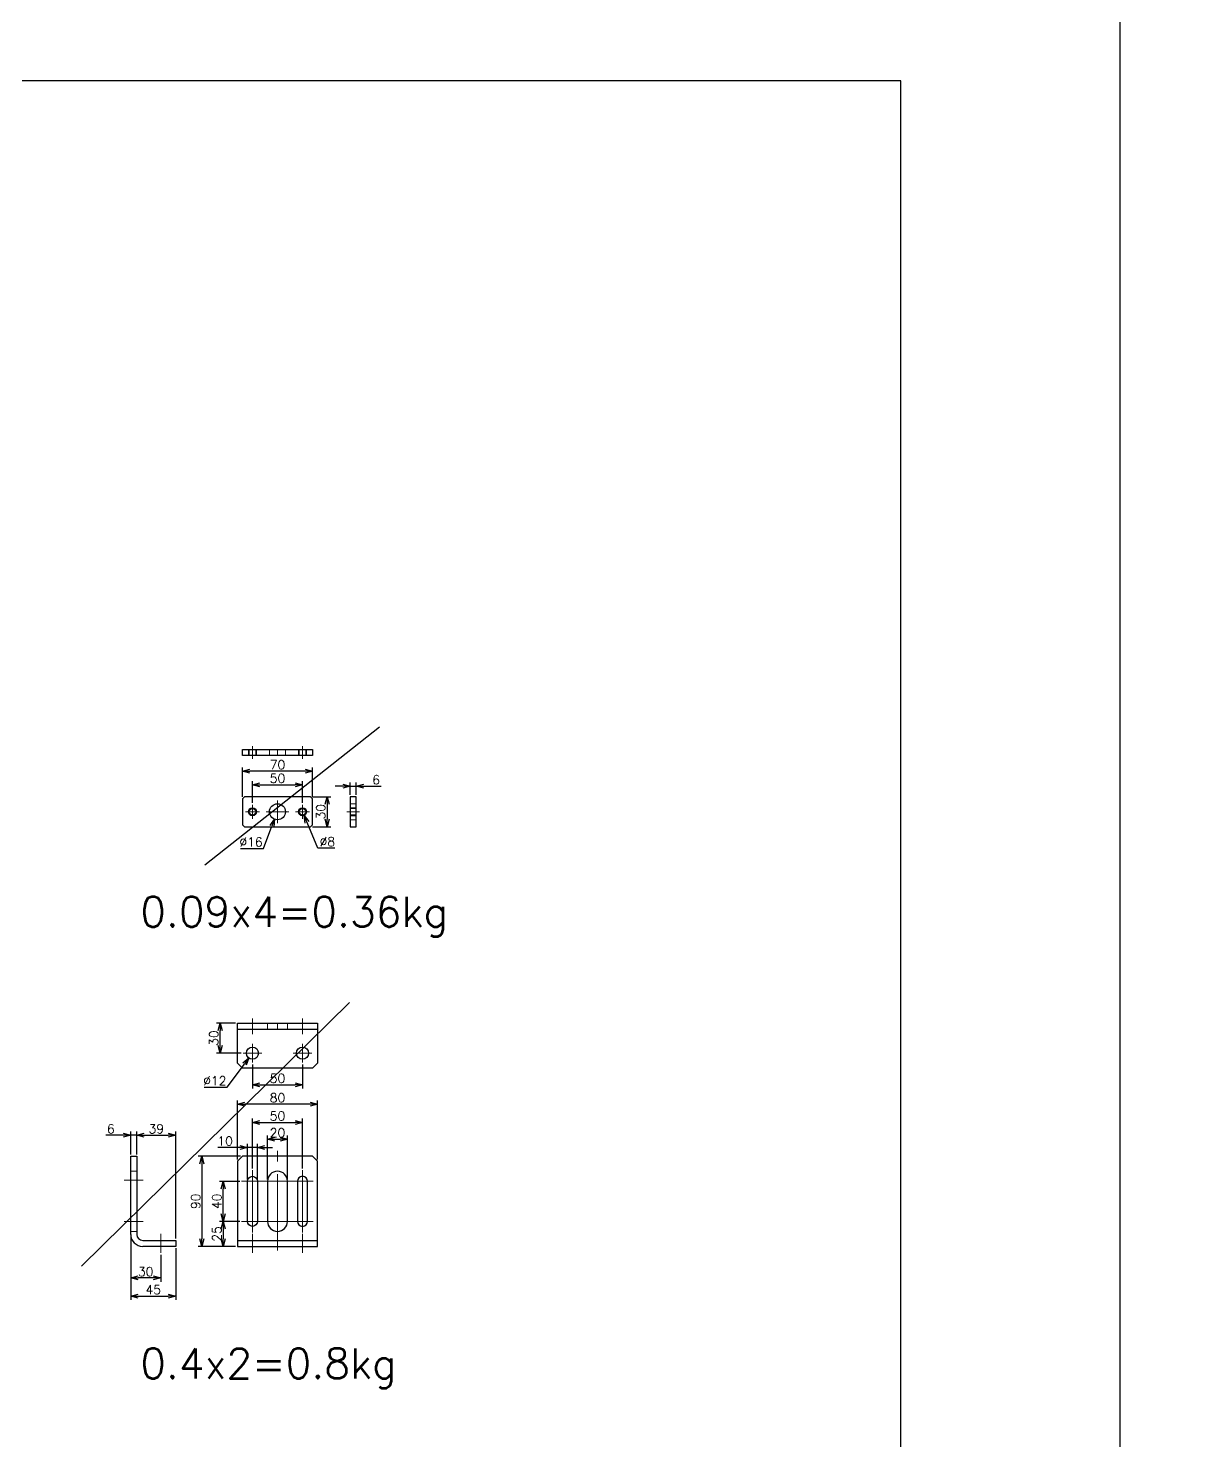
# Model space of a CAD drawing. Header units: millimetres. Extents: x -8731 to 85711, y -14522 to 31379.
# Drawn here: x 31556 to 32704, y 6658 to 8069 of the extents above; entities that cross this region are included whole.
import ezdxf
from ezdxf import colors
from ezdxf.entities.mleader import LeaderData, LeaderLine
from ezdxf.enums import TextEntityAlignment as Align
from ezdxf.math import Vec2, Vec3

# ---------------------------------------------------------------- set-up
doc = ezdxf.new("R2010")
doc.units = ezdxf.units.MM
doc.header["$LTSCALE"] = 4
doc.header["$PDMODE"] = 99
doc.header["$PDSIZE"] = 1
doc.linetypes.add('CENTER2', pattern=[28.575, 19.05, -3.175, 3.175, -3.175])
doc.linetypes.add('HIDDEN', pattern=[9.525, 6.35, -3.175])
for name, color, linetype, lineweight in [('04_HIDDEN', 2, 'HIDDEN', 13), ('05_CENTER', 4, 'CENTER2', 13), ('08_DIM', 3, 'Continuous', 13)]:
    doc.layers.add(name, color=color, linetype=linetype, lineweight=lineweight)
doc.layers.add('10_DRAFT', color=8, linetype='Continuous', lineweight=0, plot=False)
doc.styles.add('KSS_TXT', font='txt.shx', dxfattribs={"bigfont": 'extfont2.shx'})
doc.styles.get("Standard").update_dxf_attribs({"font": 'txt.shx', "bigfont": 'extfont2.shx'})
doc.dimstyles.new('KSS_DIM', dxfattribs={"dimscale": 3, "dimtxt": 3, "dimasz": 2.5, "dimexe": 1.25, "dimexo": 0.625, "dimtad": 1, "dimdsep": 46, "dimtxsty": 'KSS_TXT', "dimblk": 'OPEN30', "dimcen": 0, "dimazin": 2, "dimtfac": 0.75, "dimtmove": 0, "dimatfit": 3, "dimldrblk": 'OPEN30', "dimfxl": 1, "dimtolj": 1, "dimarcsym": 0})
doc.dimstyles.new('KSS_DIM$3', dxfattribs={"dimscale": 3, "dimtxt": 3, "dimasz": 2.5, "dimexe": 1.25, "dimexo": 0.625, "dimtad": 1, "dimtih": 1, "dimtoh": 1, "dimdsep": 46, "dimtxsty": 'KSS_TXT', "dimblk": 'OPEN30', "dimcen": 0, "dimazin": 2, "dimtfac": 0.75, "dimtofl": 0, "dimtmove": 0, "dimatfit": 3, "dimldrblk": 'OPEN30', "dimfxl": 1, "dimtolj": 1, "dimarcsym": 0})

# ---------------------------------------------------------------- blocks, each defined once
blk = doc.blocks.new('A$C7E012652_1_1')
at = {"color": 0}
blk.add_line((-40, 6), (40, 6), dxfattribs=at)
blk.add_lwpolyline([(-40, 0), (40, 0), (40, 85), (35, 90), (-35, 90), (-40, 85)], close=True, dxfattribs=at)
for points in [[(-10, 65), (-10, 25, 1), (10, 25), (10, 65, 1)], [(-20, 65), (-20, 25, -1), (-30, 25), (-30, 65, -1)], [(20, 65), (20, 25, 1), (30, 25), (30, 65, 1)]]:
    blk.add_lwpolyline(points, format="xyb", close=True, dxfattribs=at)
at = {"layer": '05_CENTER'}
for p, q in [((0, -4.1), (0, 95.4)), ((-25, 14), (-25, 76)), ((25, 14), (25, 76)), ((-35.8, 65), (35.8, 65)), ((-35.8, 25), (35.8, 25)), ((-25, -6.6), (-25, 12.5)), ((25, -6.6), (25, 12.5))]:
    blk.add_line(p, q, dxfattribs=at)
blk = doc.blocks.new('_Open30')
at = {"color": 0, "linetype": 'ByBlock', "lineweight": -2}
for p, q in [((-1, 0.27), (0, 0)), ((0, 0), (-1, -0.27)), ((0, 0), (-1, 0))]:
    blk.add_line(p, q, dxfattribs=at)
blk = doc.blocks.new('*D3245')
at = {"layer": '08_DIM', "color": 0, "lineweight": -2, "transparency": 16777216}
for p, q in [((31794.7, 6919), (31794.7, 6962.9)), ((31802.2, 6959.2), (31807.2, 6959.2)), ((31814.7, 6919), (31814.7, 6962.9))]:
    blk.add_line(p, q, dxfattribs=at)
at = {"layer": 'Defpoints', "color": 0, "transparency": 16777216}
for p in [(31814.7, 6959.2), (31794.7, 6917.1), (31814.7, 6917.1)]:
    blk.add_point(p, dxfattribs=at)
at = {"layer": '08_DIM', "color": 0, "lineweight": -2, "transparency": 16777216, "xscale": 7.5, "yscale": 7.5, "zscale": 7.5, "rotation": 180}
blk.add_blockref('_Open30', (31794.7, 6959.2), dxfattribs=at)
at = {"layer": '08_DIM', "color": 0, "lineweight": -2, "transparency": 16777216, "xscale": 7.5, "yscale": 7.5, "zscale": 7.5}
blk.add_blockref('_Open30', (31814.7, 6959.2), dxfattribs=at)
at = {"layer": '08_DIM', "color": 0, "transparency": 16777216, "insert": (31804.7, 6965.6), "char_height": 9, "attachment_point": 5, "style": 'KSS_TXT'}
blk.add_mtext('\\A1;20', dxfattribs=at)
blk = doc.blocks.new('*D3246')
at = {"layer": '08_DIM', "color": 0, "lineweight": -2, "transparency": 16777216}
for p, q in [((31774.7, 6919), (31774.7, 6954.7)), ((31784.7, 6919), (31784.7, 6954.7)), ((31767.2, 6950.9), (31745.1, 6950.9)), ((31784.7, 6950.9), (31774.7, 6950.9)), ((31792.2, 6950.9), (31799.7, 6950.9))]:
    blk.add_line(p, q, dxfattribs=at)
at = {"layer": 'Defpoints', "color": 0, "transparency": 16777216}
for p in [(31774.7, 6950.9), (31774.7, 6917.1), (31784.7, 6917.1)]:
    blk.add_point(p, dxfattribs=at)
at = {"layer": '08_DIM', "color": 0, "lineweight": -2, "transparency": 16777216, "xscale": 7.5, "yscale": 7.5, "zscale": 7.5}
blk.add_blockref('_Open30', (31774.7, 6950.9), dxfattribs=at)
at = {"layer": '08_DIM', "color": 0, "lineweight": -2, "transparency": 16777216, "xscale": 7.5, "yscale": 7.5, "zscale": 7.5, "rotation": 180}
blk.add_blockref('_Open30', (31784.7, 6950.9), dxfattribs=at)
at = {"layer": '08_DIM', "color": 0, "transparency": 16777216, "insert": (31752.4, 6957.3), "char_height": 9, "attachment_point": 5, "style": 'KSS_TXT'}
blk.add_mtext('\\A1;10', dxfattribs=at)
blk = doc.blocks.new('*D3247')
at = {"layer": '08_DIM', "color": 0, "lineweight": -2, "transparency": 16777216}
for p, q in [((31779.7, 6930), (31779.7, 6979.7)), ((31787.2, 6975.9), (31822.2, 6975.9)), ((31829.7, 6930), (31829.7, 6979.7))]:
    blk.add_line(p, q, dxfattribs=at)
at = {"layer": 'Defpoints', "color": 0, "transparency": 16777216}
for p in [(31829.7, 6975.9), (31779.7, 6928.1), (31829.7, 6928.1)]:
    blk.add_point(p, dxfattribs=at)
at = {"layer": '08_DIM', "color": 0, "lineweight": -2, "transparency": 16777216, "xscale": 7.5, "yscale": 7.5, "zscale": 7.5, "rotation": 180}
blk.add_blockref('_Open30', (31779.7, 6975.9), dxfattribs=at)
at = {"layer": '08_DIM', "color": 0, "lineweight": -2, "transparency": 16777216, "xscale": 7.5, "yscale": 7.5, "zscale": 7.5}
blk.add_blockref('_Open30', (31829.7, 6975.9), dxfattribs=at)
at = {"layer": '08_DIM', "color": 0, "transparency": 16777216, "insert": (31804.7, 6982.3), "char_height": 9, "attachment_point": 5, "style": 'KSS_TXT'}
blk.add_mtext('\\A1;50', dxfattribs=at)
blk = doc.blocks.new('*D3248')
at = {"layer": '08_DIM', "color": 0, "lineweight": -2, "transparency": 16777216}
for p, q in [((31764.7, 6939), (31764.7, 6997.9)), ((31844.7, 6939), (31844.7, 6997.9)), ((31837.2, 6994.1), (31772.2, 6994.1))]:
    blk.add_line(p, q, dxfattribs=at)
at = {"layer": 'Defpoints', "color": 0, "transparency": 16777216}
for p in [(31764.7, 6994.1), (31764.7, 6937.1), (31844.7, 6937.1)]:
    blk.add_point(p, dxfattribs=at)
at = {"layer": '08_DIM', "color": 0, "lineweight": -2, "transparency": 16777216, "xscale": 7.5, "yscale": 7.5, "zscale": 7.5, "rotation": 180}
blk.add_blockref('_Open30', (31764.7, 6994.1), dxfattribs=at)
at = {"layer": '08_DIM', "color": 0, "lineweight": -2, "transparency": 16777216, "xscale": 7.5, "yscale": 7.5, "zscale": 7.5}
blk.add_blockref('_Open30', (31844.7, 6994.1), dxfattribs=at)
at = {"layer": '08_DIM', "color": 0, "transparency": 16777216, "insert": (31804.7, 7000.5), "char_height": 9, "attachment_point": 5, "style": 'KSS_TXT'}
blk.add_mtext('\\A1;80', dxfattribs=at)
blk = doc.blocks.new('*D3249')
at = {"layer": '08_DIM', "color": 0, "lineweight": -2, "transparency": 16777216}
for p, q in [((31767, 6877.1), (31746.7, 6877.1)), ((31750.4, 6869.6), (31750.4, 6859.6)), ((31762.8, 6852.1), (31746.7, 6852.1))]:
    blk.add_line(p, q, dxfattribs=at)
at = {"layer": 'Defpoints', "color": 0, "transparency": 16777216}
for p in [(31768.8, 6877.1), (31750.4, 6852.1), (31764.7, 6852.1)]:
    blk.add_point(p, dxfattribs=at)
at = {"layer": '08_DIM', "color": 0, "lineweight": -2, "transparency": 16777216, "xscale": 7.5, "yscale": 7.5, "zscale": 7.5}
for p, rotation in [((31750.4, 6877.1), 90), ((31750.4, 6852.1), 270)]:
    blk.add_blockref('_Open30', p, dxfattribs=dict(at, rotation=rotation))
at = {"layer": '08_DIM', "color": 0, "transparency": 16777216, "insert": (31744.1, 6864.6), "char_height": 9, "attachment_point": 5, "rotation": 90, "style": 'KSS_TXT'}
blk.add_mtext('\\A1;25', dxfattribs=at)
blk = doc.blocks.new('*D3250')
at = {"layer": '08_DIM', "color": 0, "lineweight": -2, "transparency": 16777216}
for p, q in [((31767, 6917.1), (31746.7, 6917.1)), ((31750.4, 6884.6), (31750.4, 6909.6)), ((31767, 6877.1), (31746.7, 6877.1))]:
    blk.add_line(p, q, dxfattribs=at)
at = {"layer": 'Defpoints', "color": 0, "transparency": 16777216}
for p in [(31750.4, 6917.1), (31768.8, 6917.1), (31768.8, 6877.1)]:
    blk.add_point(p, dxfattribs=at)
at = {"layer": '08_DIM', "color": 0, "lineweight": -2, "transparency": 16777216, "xscale": 7.5, "yscale": 7.5, "zscale": 7.5}
for p, rotation in [((31750.4, 6917.1), 90), ((31750.4, 6877.1), 270)]:
    blk.add_blockref('_Open30', p, dxfattribs=dict(at, rotation=rotation))
at = {"layer": '08_DIM', "color": 0, "transparency": 16777216, "insert": (31744.1, 6897.1), "char_height": 9, "attachment_point": 5, "rotation": 90, "style": 'KSS_TXT'}
blk.add_mtext('\\A1;40', dxfattribs=at)
blk = doc.blocks.new('A$C642643B6_1_1')
at = {"color": 0}
for p, q in [((-30, 12), (-30, 90)), ((-30, 90), (-24, 90)), ((-24, 90), (-24, 12)), ((-18, 6), (15, 6)), ((15, 0), (-18, 0)), ((15, 6), (15, 0))]:
    blk.add_line(p, q, dxfattribs=at)
for radius in [12, 6]:
    blk.add_arc((-18, 12), radius, 180, 270, dxfattribs=at)
at = {"layer": '04_HIDDEN'}
for p, q in [((-24, 75), (-30, 75)), ((-24, 15), (-30, 15))]:
    blk.add_line(p, q, dxfattribs=at)
at = {"layer": '05_CENTER'}
for p, q in [((-17.4, 66), (-36.5, 66)), ((-17.4, 25), (-36.5, 25)), ((0, -6.6), (0, 12.5))]:
    blk.add_line(p, q, dxfattribs=at)
blk = doc.blocks.new('*D3251')
at = {"layer": '08_DIM', "color": 0, "lineweight": -2, "transparency": 16777216}
for p, q in [((31650.6, 6963.2), (31633.3, 6963.2)), ((31658.1, 6944), (31658.1, 6966.9)), ((31664.1, 6963.2), (31658.1, 6963.2)), ((31664.1, 6944), (31664.1, 6966.9)), ((31671.6, 6963.2), (31679.1, 6963.2))]:
    blk.add_line(p, q, dxfattribs=at)
at = {"layer": 'Defpoints', "color": 0, "transparency": 16777216}
for p in [(31658.1, 6963.2), (31658.1, 6942.1), (31664.1, 6942.1)]:
    blk.add_point(p, dxfattribs=at)
at = {"layer": '08_DIM', "color": 0, "lineweight": -2, "transparency": 16777216, "xscale": 7.5, "yscale": 7.5, "zscale": 7.5}
blk.add_blockref('_Open30', (31658.1, 6963.2), dxfattribs=at)
at = {"layer": '08_DIM', "color": 0, "lineweight": -2, "transparency": 16777216, "xscale": 7.5, "yscale": 7.5, "zscale": 7.5, "rotation": 180}
blk.add_blockref('_Open30', (31664.1, 6963.2), dxfattribs=at)
at = {"layer": '08_DIM', "color": 0, "transparency": 16777216, "insert": (31638.2, 6969.5), "char_height": 9, "attachment_point": 5, "style": 'KSS_TXT'}
blk.add_mtext('\\A1;6', dxfattribs=at)
blk = doc.blocks.new('*D3252')
at = {"layer": '08_DIM', "color": 0, "lineweight": -2, "transparency": 16777216}
for p, q in [((31664.1, 6944), (31664.1, 6966.9)), ((31671.6, 6963.2), (31695.6, 6963.2)), ((31703.1, 6860), (31703.1, 6966.9))]:
    blk.add_line(p, q, dxfattribs=at)
at = {"layer": 'Defpoints', "color": 0, "transparency": 16777216}
for p in [(31703.1, 6963.2), (31664.1, 6942.1), (31703.1, 6858.1)]:
    blk.add_point(p, dxfattribs=at)
at = {"layer": '08_DIM', "color": 0, "lineweight": -2, "transparency": 16777216, "xscale": 7.5, "yscale": 7.5, "zscale": 7.5, "rotation": 180}
blk.add_blockref('_Open30', (31664.1, 6963.2), dxfattribs=at)
at = {"layer": '08_DIM', "color": 0, "lineweight": -2, "transparency": 16777216, "xscale": 7.5, "yscale": 7.5, "zscale": 7.5}
blk.add_blockref('_Open30', (31703.1, 6963.2), dxfattribs=at)
at = {"layer": '08_DIM', "color": 0, "transparency": 16777216, "insert": (31683.6, 6969.5), "char_height": 9, "attachment_point": 5, "style": 'KSS_TXT'}
blk.add_mtext('\\A1;39', dxfattribs=at)
blk = doc.blocks.new('*D3253')
at = {"layer": '08_DIM', "color": 0, "lineweight": -2, "transparency": 16777216}
for p, q in [((31658.1, 6862.3), (31658.1, 6816.8)), ((31688.1, 6843.7), (31688.1, 6816.8)), ((31680.6, 6820.6), (31665.6, 6820.6))]:
    blk.add_line(p, q, dxfattribs=at)
at = {"layer": 'Defpoints', "color": 0, "transparency": 16777216}
for p in [(31658.1, 6864.1), (31688.1, 6845.6), (31658.1, 6820.6)]:
    blk.add_point(p, dxfattribs=at)
at = {"layer": '08_DIM', "color": 0, "lineweight": -2, "transparency": 16777216, "xscale": 7.5, "yscale": 7.5, "zscale": 7.5, "rotation": 180}
blk.add_blockref('_Open30', (31658.1, 6820.6), dxfattribs=at)
at = {"layer": '08_DIM', "color": 0, "lineweight": -2, "transparency": 16777216, "xscale": 7.5, "yscale": 7.5, "zscale": 7.5}
blk.add_blockref('_Open30', (31688.1, 6820.6), dxfattribs=at)
at = {"layer": '08_DIM', "color": 0, "transparency": 16777216, "insert": (31673.1, 6826.9), "char_height": 9, "attachment_point": 5, "style": 'KSS_TXT'}
blk.add_mtext('\\A1;30', dxfattribs=at)
blk = doc.blocks.new('*D3254')
at = {"layer": '08_DIM', "color": 0, "lineweight": -2, "transparency": 16777216}
for p, q in [((31658.1, 6862.3), (31658.1, 6798.7)), ((31703.1, 6850.3), (31703.1, 6798.7)), ((31665.6, 6802.5), (31695.6, 6802.5))]:
    blk.add_line(p, q, dxfattribs=at)
at = {"layer": 'Defpoints', "color": 0, "transparency": 16777216}
for p in [(31658.1, 6864.1), (31703.1, 6852.1), (31703.1, 6802.5)]:
    blk.add_point(p, dxfattribs=at)
at = {"layer": '08_DIM', "color": 0, "lineweight": -2, "transparency": 16777216, "xscale": 7.5, "yscale": 7.5, "zscale": 7.5, "rotation": 180}
blk.add_blockref('_Open30', (31658.1, 6802.5), dxfattribs=at)
at = {"layer": '08_DIM', "color": 0, "lineweight": -2, "transparency": 16777216, "xscale": 7.5, "yscale": 7.5, "zscale": 7.5}
blk.add_blockref('_Open30', (31703.1, 6802.5), dxfattribs=at)
at = {"layer": '08_DIM', "color": 0, "transparency": 16777216, "insert": (31680.6, 6808.9), "char_height": 9, "attachment_point": 5, "style": 'KSS_TXT'}
blk.add_mtext('\\A1;45', dxfattribs=at)
blk = doc.blocks.new('*D3255')
at = {"layer": '08_DIM', "color": 0, "lineweight": -2, "transparency": 16777216}
for p, q in [((31779.7, 7033.9), (31779.7, 7009.8)), ((31829.7, 7033.9), (31829.7, 7009.8)), ((31787.2, 7013.5), (31822.2, 7013.5))]:
    blk.add_line(p, q, dxfattribs=at)
at = {"layer": 'Defpoints', "color": 0, "transparency": 16777216}
for p in [(31779.7, 7035.7), (31829.7, 7035.7), (31829.7, 7013.5)]:
    blk.add_point(p, dxfattribs=at)
at = {"layer": '08_DIM', "color": 0, "lineweight": -2, "transparency": 16777216, "xscale": 7.5, "yscale": 7.5, "zscale": 7.5, "rotation": 180}
blk.add_blockref('_Open30', (31779.7, 7013.5), dxfattribs=at)
at = {"layer": '08_DIM', "color": 0, "lineweight": -2, "transparency": 16777216, "xscale": 7.5, "yscale": 7.5, "zscale": 7.5}
blk.add_blockref('_Open30', (31829.7, 7013.5), dxfattribs=at)
at = {"layer": '08_DIM', "color": 0, "transparency": 16777216, "insert": (31804.7, 7019.9), "char_height": 9, "attachment_point": 5, "style": 'KSS_TXT'}
blk.add_mtext('\\A1;50', dxfattribs=at)
blk = doc.blocks.new('*D3256')
at = {"layer": '08_DIM', "color": 0, "lineweight": -2, "transparency": 16777216}
for p, q in [((31762.8, 7075.1), (31743.7, 7075.1)), ((31747.4, 7052.6), (31747.4, 7067.6)), ((31768.5, 7045.1), (31743.7, 7045.1))]:
    blk.add_line(p, q, dxfattribs=at)
at = {"layer": 'Defpoints', "color": 0, "transparency": 16777216}
for p in [(31747.4, 7075.1), (31764.7, 7075.1), (31770.3, 7045.1)]:
    blk.add_point(p, dxfattribs=at)
at = {"layer": '08_DIM', "color": 0, "lineweight": -2, "transparency": 16777216, "xscale": 7.5, "yscale": 7.5, "zscale": 7.5}
for p, rotation in [((31747.4, 7075.1), 90), ((31747.4, 7045.1), 270)]:
    blk.add_blockref('_Open30', p, dxfattribs=dict(at, rotation=rotation))
at = {"layer": '08_DIM', "color": 0, "transparency": 16777216, "insert": (31741.1, 7060.1), "char_height": 9, "attachment_point": 5, "rotation": 90, "style": 'KSS_TXT'}
blk.add_mtext('\\A1;30', dxfattribs=at)
blk = doc.blocks.new('*D3257')
at = {"layer": '08_DIM', "color": 0, "lineweight": -2, "transparency": 16777216}
for p, q in [((31754.5, 7011.1), (31771.6, 7034.2)), ((31731.6, 7011.1), (31754.5, 7011.1))]:
    blk.add_line(p, q, dxfattribs=at)
at = {"layer": 'Defpoints', "color": 0, "transparency": 16777216}
for p in [(31776.1, 7040.3), (31783.3, 7049.9)]:
    blk.add_point(p, dxfattribs=at)
at = {"layer": '08_DIM', "color": 0, "lineweight": -2, "transparency": 16777216, "xscale": 7.5, "yscale": 7.5, "zscale": 7.5, "rotation": 53.43923771678888}
blk.add_blockref('_Open30', (31776.1, 7040.3), dxfattribs=at)
at = {"layer": '08_DIM', "color": 0, "transparency": 16777216, "insert": (31742.1, 7017.5), "char_height": 9, "attachment_point": 5, "style": 'KSS_TXT'}
blk.add_mtext('\\A1;%%C12', dxfattribs=at)
blk = doc.blocks.new('A$C0F186644_1_1')
at = {"color": 0}
blk.add_line((-40, -6), (40, -6), dxfattribs=at)
blk.add_lwpolyline([(-40, 0), (40, 0), (40, -40), (35, -45), (-35, -45), (-40, -40)], close=True, dxfattribs=at)
for centre in [(-25, -30), (25, -30)]:
    blk.add_circle(centre, 6, dxfattribs=at)
at = {"layer": '04_HIDDEN'}
for p, q in [((-10, 0), (-10, -6)), ((10, 0), (10, -6))]:
    blk.add_line(p, q, dxfattribs=at)
at = {"layer": '05_CENTER'}
for p, q in [((-25, 4.7), (-25, -10.9)), ((25, 4.7), (25, -10.9)), ((-25, -39.3), (-25, -20.7)), ((25, -39.3), (25, -20.7)), ((-34.3, -30), (-15.7, -30)), ((34.3, -30), (15.7, -30))]:
    blk.add_line(p, q, dxfattribs=at)
at = {"layer": '10_DRAFT'}
blk.add_line((0, 0), (0, -6), dxfattribs=at)
blk = doc.blocks.new('M8Tz_2_1')
at = {"color": 0}
for radius in [4, 3.25]:
    blk.add_circle((0, 0), radius, dxfattribs=at)
at = {"layer": '05_CENTER'}
for p, q in [((6.9, 0), (-6.9, 0)), ((0, -6.9), (0, 6.9))]:
    blk.add_line(p, q, dxfattribs=at)
blk = doc.blocks.new('A$C1CD4518B_1_1')
at = {"color": 0}
blk.add_lwpolyline([(-13, -35), (13, -35), (15, -33), (15, 33), (13, 35), (-13, 35), (-15, 33), (-15, -33)], close=True, dxfattribs=at)
blk.add_circle((0, 0), 8, dxfattribs=at)
at = {"layer": '05_CENTER'}
for p, q in [((11.3, 0), (-11.3, 0)), ((0, -11.3), (0, 11.3))]:
    blk.add_line(p, q, dxfattribs=at)
for p in [(0, 25), (0, -25)]:
    blk.add_blockref('M8Tz_2_1', p)
blk = doc.blocks.new('A$C5FE9605B_1_1')
at = {"color": 0}
blk.add_lwpolyline([(-15, 0), (15, 0), (15, 6), (-15, 6)], close=True, dxfattribs=at)
at = {"layer": '04_HIDDEN', "color": 9}
for p, q in [((-8, 0), (-8, 6)), ((8, 0), (8, 6))]:
    blk.add_line(p, q, dxfattribs=at)
at = {"layer": '04_HIDDEN'}
for p, q in [((-4, 0), (-4, 6)), ((-3.3, 0), (-3.3, 6)), ((3.2, 0), (3.2, 6)), ((4, 0), (4, 6))]:
    blk.add_line(p, q, dxfattribs=at)
at = {"layer": '05_CENTER'}
blk.add_line((0, -3.4), (0, 9.4), dxfattribs=at)
blk = doc.blocks.new('*D3538')
at = {"layer": '08_DIM', "color": 0, "lineweight": -2, "transparency": 16777216}
for p, q in [((31779.7, 7295), (31779.7, 7316.9)), ((31787.2, 7313.2), (31822.2, 7313.2)), ((31829.7, 7295), (31829.7, 7316.9))]:
    blk.add_line(p, q, dxfattribs=at)
at = {"layer": 'Defpoints', "color": 0, "transparency": 16777216}
for p in [(31829.7, 7313.2), (31779.7, 7293.1), (31829.7, 7293.1)]:
    blk.add_point(p, dxfattribs=at)
at = {"layer": '08_DIM', "color": 0, "lineweight": -2, "transparency": 16777216, "xscale": 7.5, "yscale": 7.5, "zscale": 7.5, "rotation": 180}
blk.add_blockref('_Open30', (31779.7, 7313.2), dxfattribs=at)
at = {"layer": '08_DIM', "color": 0, "lineweight": -2, "transparency": 16777216, "xscale": 7.5, "yscale": 7.5, "zscale": 7.5}
blk.add_blockref('_Open30', (31829.7, 7313.2), dxfattribs=at)
at = {"layer": '08_DIM', "color": 0, "transparency": 16777216, "insert": (31804.7, 7319.6), "char_height": 9, "attachment_point": 5, "style": 'KSS_TXT'}
blk.add_mtext('\\A1;50', dxfattribs=at)
blk = doc.blocks.new('*D3539')
at = {"layer": '08_DIM', "color": 0, "lineweight": -2, "transparency": 16777216}
for p, q in [((31769.7, 7301.1), (31769.7, 7330.5)), ((31832.2, 7326.8), (31777.2, 7326.8)), ((31839.7, 7301.1), (31839.7, 7330.5))]:
    blk.add_line(p, q, dxfattribs=at)
at = {"layer": 'Defpoints', "color": 0, "transparency": 16777216}
for p in [(31769.7, 7326.8), (31769.7, 7299.2), (31839.7, 7299.2)]:
    blk.add_point(p, dxfattribs=at)
at = {"layer": '08_DIM', "color": 0, "lineweight": -2, "transparency": 16777216, "xscale": 7.5, "yscale": 7.5, "zscale": 7.5, "rotation": 180}
blk.add_blockref('_Open30', (31769.7, 7326.8), dxfattribs=at)
at = {"layer": '08_DIM', "color": 0, "lineweight": -2, "transparency": 16777216, "xscale": 7.5, "yscale": 7.5, "zscale": 7.5}
blk.add_blockref('_Open30', (31839.7, 7326.8), dxfattribs=at)
at = {"layer": '08_DIM', "color": 0, "transparency": 16777216, "insert": (31804.7, 7333.1), "char_height": 9, "attachment_point": 5, "style": 'KSS_TXT'}
blk.add_mtext('\\A1;70', dxfattribs=at)
blk = doc.blocks.new('*D3540')
at = {"layer": '08_DIM', "color": 0, "lineweight": -2, "transparency": 16777216}
for p, q in [((31839.6, 7301.2), (31858, 7301.2)), ((31854.2, 7293.7), (31854.2, 7278.7)), ((31839.6, 7271.2), (31858, 7271.2))]:
    blk.add_line(p, q, dxfattribs=at)
at = {"layer": 'Defpoints', "color": 0, "transparency": 16777216}
for p in [(31837.7, 7301.2), (31837.7, 7271.2), (31854.2, 7271.2)]:
    blk.add_point(p, dxfattribs=at)
at = {"layer": '08_DIM', "color": 0, "lineweight": -2, "transparency": 16777216, "xscale": 7.5, "yscale": 7.5, "zscale": 7.5}
for p, rotation in [((31854.2, 7301.2), 90), ((31854.2, 7271.2), 270)]:
    blk.add_blockref('_Open30', p, dxfattribs=dict(at, rotation=rotation))
at = {"layer": '08_DIM', "color": 0, "transparency": 16777216, "insert": (31847.9, 7286.2), "char_height": 9, "attachment_point": 5, "rotation": 90, "style": 'KSS_TXT'}
blk.add_mtext('\\A1;30', dxfattribs=at)
blk = doc.blocks.new('*D3541')
at = {"layer": '08_DIM', "color": 0, "lineweight": -2, "transparency": 16777216}
for p, q in [((31869.8, 7311.7), (31862.3, 7311.7)), ((31877.3, 7303.1), (31877.3, 7315.5)), ((31877.3, 7311.7), (31883.3, 7311.7)), ((31883.3, 7303.1), (31883.3, 7315.5)), ((31890.8, 7311.7), (31908.1, 7311.7))]:
    blk.add_line(p, q, dxfattribs=at)
at = {"layer": 'Defpoints', "color": 0, "transparency": 16777216}
for p in [(31883.3, 7311.7), (31877.3, 7301.2), (31883.3, 7301.2)]:
    blk.add_point(p, dxfattribs=at)
at = {"layer": '08_DIM', "color": 0, "lineweight": -2, "transparency": 16777216, "xscale": 7.5, "yscale": 7.5, "zscale": 7.5}
blk.add_blockref('_Open30', (31877.3, 7311.7), dxfattribs=at)
at = {"layer": '08_DIM', "color": 0, "lineweight": -2, "transparency": 16777216, "xscale": 7.5, "yscale": 7.5, "zscale": 7.5, "rotation": 180}
blk.add_blockref('_Open30', (31883.3, 7311.7), dxfattribs=at)
at = {"layer": '08_DIM', "color": 0, "transparency": 16777216, "insert": (31903.2, 7318.1), "char_height": 9, "attachment_point": 5, "style": 'KSS_TXT'}
blk.add_mtext('\\A1;6', dxfattribs=at)
blk = doc.blocks.new('*D3542')
at = {"layer": '08_DIM', "color": 0, "lineweight": -2, "transparency": 16777216}
for p, q in [((31790.6, 7249.6), (31799.1, 7271.7)), ((31767.7, 7249.6), (31790.6, 7249.6))]:
    blk.add_line(p, q, dxfattribs=at)
at = {"layer": 'Defpoints', "color": 0, "transparency": 16777216}
for p in [(31807.6, 7293.6), (31801.8, 7278.7)]:
    blk.add_point(p, dxfattribs=at)
at = {"layer": '08_DIM', "color": 0, "lineweight": -2, "transparency": 16777216, "xscale": 7.5, "yscale": 7.5, "zscale": 7.5, "rotation": 68.9233118577058}
blk.add_blockref('_Open30', (31801.8, 7278.7), dxfattribs=at)
at = {"layer": '08_DIM', "color": 0, "transparency": 16777216, "insert": (31778.2, 7256), "char_height": 9, "attachment_point": 5, "style": 'KSS_TXT'}
blk.add_mtext('\\A1;%%C16', dxfattribs=at)
blk = doc.blocks.new('*D3543')
at = {"layer": '08_DIM', "color": 0, "lineweight": -2, "transparency": 16777216}
for p, q in [((31845.1, 7249.9), (31834.2, 7275.6)), ((31862, 7249.9), (31845.1, 7249.9))]:
    blk.add_line(p, q, dxfattribs=at)
at = {"layer": 'Defpoints', "color": 0, "transparency": 16777216}
for p in [(31828.1, 7289.9), (31831.2, 7282.5)]:
    blk.add_point(p, dxfattribs=at)
at = {"layer": '08_DIM', "color": 0, "lineweight": -2, "transparency": 16777216, "xscale": 7.5, "yscale": 7.5, "zscale": 7.5, "rotation": 112.9875064968459}
blk.add_blockref('_Open30', (31831.2, 7282.5), dxfattribs=at)
at = {"layer": '08_DIM', "color": 0, "transparency": 16777216, "insert": (31854.5, 7256.3), "char_height": 9, "attachment_point": 5, "style": 'KSS_TXT'}
blk.add_mtext('\\A1;%%C8', dxfattribs=at)
blk = doc.blocks.new('*D3545')
at = {"layer": '08_DIM', "color": 0, "lineweight": -2, "transparency": 16777216}
for p, q in [((31767.8, 6942.1), (31725.5, 6942.1)), ((31729.2, 6934.6), (31729.2, 6859.6)), ((31762.8, 6852.1), (31725.5, 6852.1))]:
    blk.add_line(p, q, dxfattribs=at)
at = {"layer": 'Defpoints', "color": 0, "transparency": 16777216}
for p in [(31769.7, 6942.1), (31729.2, 6852.1), (31764.7, 6852.1)]:
    blk.add_point(p, dxfattribs=at)
at = {"layer": '08_DIM', "color": 0, "lineweight": -2, "transparency": 16777216, "xscale": 7.5, "yscale": 7.5, "zscale": 7.5}
for p, rotation in [((31729.2, 6942.1), 90), ((31729.2, 6852.1), 270)]:
    blk.add_blockref('_Open30', p, dxfattribs=dict(at, rotation=rotation))
at = {"layer": '08_DIM', "color": 0, "transparency": 16777216, "insert": (31722.9, 6897.1), "char_height": 9, "attachment_point": 5, "rotation": 90, "style": 'KSS_TXT'}
blk.add_mtext('\\A1;90', dxfattribs=at)
blk = doc.blocks.new('A$C338A46E4_1_1')
at = {"color": 0}
blk.add_lwpolyline([(0, -35), (-6, -35), (-6, 35), (0, 35)], close=True, dxfattribs=at)
at = {"layer": '04_HIDDEN'}
for p, q in [((0, 29), (-6, 29)), ((0, 28.2), (-6, 28.2)), ((0, 21.7), (-6, 21.7)), ((0, 21), (-6, 21)), ((0, 8), (-6, 8)), ((0, -8), (-6, -8)), ((0, -21), (-6, -21)), ((0, -21.7), (-6, -21.7)), ((0, -28.2), (-6, -28.2)), ((0, -29), (-6, -29))]:
    blk.add_line(p, q, dxfattribs=at)
at = {"layer": '05_CENTER'}
for p, q in [((3.4, 25), (-9.4, 25)), ((3.4, -25), (-9.4, -25))]:
    blk.add_line(p, q, dxfattribs=at)
at = {"layer": '10_DRAFT'}
blk.add_line((0, 0), (-6, 0), dxfattribs=at)
blk = doc.blocks.new('AM_BALLOON1')
at = {"transparency": 16777216}
blk.add_circle((0, 0), 5, dxfattribs=at)
blk.add_attdef('B_NUMBER', text='', height=3, dxfattribs=at).set_placement((0, 0), align=Align.MIDDLE_CENTER)
blk = doc.blocks.new('_OPEN')
at = {"color": 0, "linetype": 'ByBlock'}
for p, q in [((-1, 0.167), (0, 0)), ((0, 0), (-1, -0.167)), ((0, 0), (-1, 0))]:
    blk.add_line(p, q, dxfattribs=at)

msp = doc.modelspace()

# ---------------------------------------------------------------- linework, layer by layer
at = {"color": 3}
for p, q in [((31906.70776, 7370.81598), (31731.99892, 7232.9401)), ((31876.77922, 7095.71066), (31608.7856, 6832.37753))]:
    msp.add_line(p, q, dxfattribs=at)
for points in [[(28447.7623, 10538.77445), (32646.18663, 10538.77445), (32646.18663, 4108.53869), (28447.7623, 4108.53869)], [(28626.17252, 4843.1413), (32427.30026, 4843.1413), (32427.30026, 8016.25761), (28626.17252, 8016.25761)]]:
    msp.add_lwpolyline(points, close=True)

# ---------------------------------------------------------------- block references
at = {"rotation": 270}
for name, p in [('A$C338A46E4_1_1', (31804.67998, 7342.30805)), ('A$C1CD4518B_1_1', (31804.67998, 7286.18063)), ('A$C5FE9605B_1_1', (31877.30134, 7286.18063))]:
    msp.add_blockref(name, p, dxfattribs=at)
for name, p in [('A$C0F186644_1_1', (31804.67998, 7075.07162)), ('A$C642643B6_1_1', (31688.08807, 6852.14062)), ('A$C7E012652_1_1', (31804.67998, 6852.14062))]:
    msp.add_blockref(name, p)

# ---------------------------------------------------------------- texts
at = {"layer": '08_DIM', "color": 6, "style": 'KSS_TXT'}
for s, p in [('0.09x4=0.36kg', (31667.54778, 7171.34549)), ('0.4x2=0.8kg', (31667.54778, 6720.30799))]:
    msp.add_text(s, height=30, dxfattribs=at).set_placement(p)

# ---------------------------------------------------------------- dimensions: what is measured, and where the dimension line sits
at = {"layer": '08_DIM'}
for base, p1, p2, picture, middle in [((31769.67998, 7326.75532), (31839.67998, 7299.18063), (31769.67998, 7299.18063), '*D3539', (31804.67998, 7333.13032)), ((31829.67998, 7313.17602), (31779.67998, 7293.10394), (31829.67998, 7293.10394), '*D3538', (31804.67998, 7319.55727)), ((31883.30134, 7311.72682), (31877.30134, 7301.18063), (31883.30134, 7301.18063), '*D3541', (31903.17634, 7318.10182)), ((31829.67998, 7013.54851), (31779.67998, 7035.73057), (31829.67998, 7035.73057), '*D3255', (31804.67998, 7019.92976)), ((31764.67998, 6994.12636), (31844.67998, 6937.14062), (31764.67998, 6937.14062), '*D3248', (31804.67998, 7000.50136)), ((31829.67998, 6975.90213), (31779.67998, 6928.14062), (31829.67998, 6928.14062), '*D3247', (31804.67998, 6982.28338)), ((31658.08807, 6963.15969), (31664.08807, 6942.14062), (31658.08807, 6942.14062), '*D3251', (31638.21307, 6969.53469)), ((31703.08807, 6963.15969), (31664.08807, 6942.14062), (31703.08807, 6858.14062), '*D3252', (31683.58807, 6969.53469)), ((31814.67998, 6959.19663), (31794.67998, 6917.14062), (31814.67998, 6917.14062), '*D3245', (31804.67998, 6965.57163)), ((31774.67998, 6950.91408), (31784.67998, 6917.14062), (31774.67998, 6917.14062), '*D3246', (31752.36748, 6957.28908)), ((31658.08807, 6820.57321), (31688.08807, 6845.55099), (31658.08807, 6864.14062), '*D3253', (31673.08807, 6826.94821)), ((31703.08807, 6802.47801), (31658.08807, 6864.14062), (31703.08807, 6852.14062), '*D3254', (31680.58807, 6808.85926))]:
    dim = msp.add_linear_dim(base=base, p1=p1, p2=p2, dimstyle='KSS_DIM', override={"dimscale": 3}, dxfattribs=at)
    dim.commit()
    dim.dimension.update_dxf_attribs({"geometry": picture, "text_midpoint": middle})
for p1, p2, picture, middle in [((31807.55692, 7293.64543), (31801.80305, 7278.71584), '*D3542', (31778.19768, 7249.57635)), ((31828.11786, 7289.86299), (31831.24211, 7282.49827), '*D3543', (31854.45333, 7249.8824)), ((31783.25403, 7049.89097), (31776.10593, 7040.25226), '*D3257', (31742.09664, 7011.07995))]:
    dim = msp.add_diameter_dim_2p(p1=p1, p2=p2, dimstyle='KSS_DIM$3', override={"dimscale": 3, "dimpost": '%%C<>'}, dxfattribs=at)
    dim.commit()
    dim.dimension.update_dxf_attribs({"geometry": picture, "text_midpoint": middle, "dimtype": 163})
for base, p1, p2, picture, middle in [((31854.23513, 7271.18063), (31837.67998, 7301.18063), (31837.67998, 7271.18063), '*D3540', (31847.86013, 7286.18063)), ((31747.44172, 7075.07162), (31770.33893, 7045.07162), (31764.67998, 7075.07162), '*D3256', (31741.06672, 7060.07162)), ((31729.22701, 6852.14062), (31769.67998, 6942.14062), (31764.67998, 6852.14062), '*D3545', (31722.85201, 6897.14062)), ((31750.43215, 6917.14062), (31768.83722, 6877.14062), (31768.83722, 6917.14062), '*D3250', (31744.05715, 6897.14062)), ((31750.43215, 6852.14062), (31768.83722, 6877.14062), (31764.67998, 6852.14062), '*D3249', (31744.0509, 6864.64062))]:
    dim = msp.add_linear_dim(base=base, p1=p1, p2=p2, angle=90, dimstyle='KSS_DIM', override={"dimscale": 3}, dxfattribs=at)
    dim.commit()
    dim.dimension.update_dxf_attribs({"geometry": picture, "text_midpoint": middle})

# ---------------------------------------------------------------- leaders
ml = msp.add_multileader_block('Standard', dxfattribs=at)
ml.set_content('AM_BALLOON1', color=256, scale=15)
ml.set_attribute('B_NUMBER', 'D', width=0)
ml.set_leader_properties(color=256, linetype='ByLayer', lineweight=-1)
ml.set_arrow_properties(name='OPEN')
ml.build(insert=Vec2(0, 0))
ml.multileader.update_dxf_attribs({"leader_type": 0, "has_dogleg": 0, "text_right_attachment_type": 6, "dogleg_length": 0, "arrow_head_size": 30, "scale": 15, "block_connection_type": 1})
ctx = ml.context
ctx.base_point, ctx.scale, ctx.char_height, ctx.arrow_head_size, ctx.landing_gap_size, ctx.plane_origin = Vec3(71378.15101, 6803.23474), 15, 60, 30, 30, Vec3(71378.15101, 6803.23474)
ctx.right_attachment, ctx.attachment_type = 6, 1
notes = []
notes.append((ctx, [(0, (0, 0, 0), (0, 0), (1, 0), 1, [])]))
ctx.block.insert = Vec3(71378.15101, 6803.23474)
for ctx, leaders in notes:
    for number, flags, end, landing, length, lines in leaders:
        leader = LeaderData()
        leader.index, (leader.has_last_leader_line, leader.has_dogleg_vector, leader.attachment_direction) = number, flags
        leader.last_leader_point, leader.dogleg_vector, leader.dogleg_length = Vec3(end), Vec3(landing), length
        for number, points, colour, breaks in lines:
            line = LeaderLine()
            line.index, line.vertices, line.color, line.breaks = number, Vec3.list(points), colors.encode_raw_color(colour), breaks
            leader.lines.append(line)
        ctx.leaders.append(leader)

doc.saveas('drawing.dxf')
